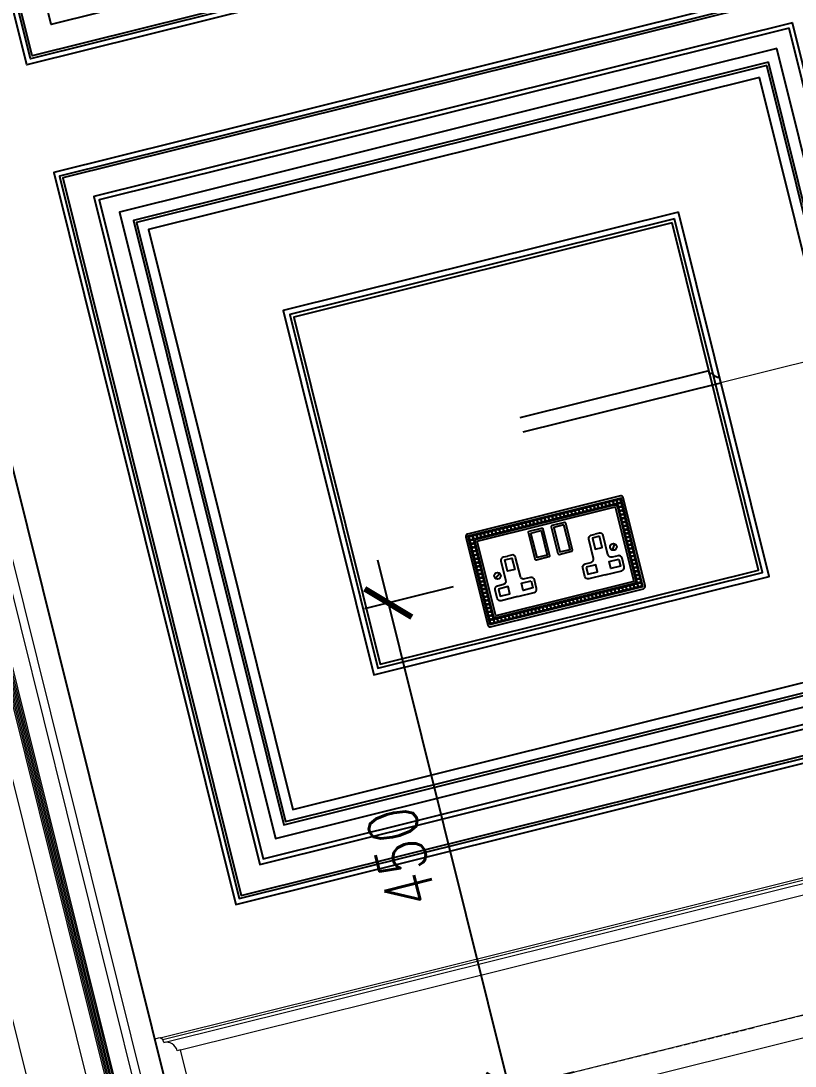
# Model space of a CAD drawing. Header units: inches. Extents: x 122939 to 389145, y 29603 to 574065.
# Drawn here: x 377651 to 378348, y 515290 to 516230 of the extents above; entities that cross this region are included whole.
import ezdxf

# ---------------------------------------------------------------- set-up
doc = ezdxf.new("R2010")
doc.units = ezdxf.units.IN
doc.header["$MEASUREMENT"] = 0
doc.linetypes.add('DASHED', pattern=[0.75, 0.5, -0.25])
doc.linetypes.add('HIDDEN', pattern=[0.375, 0.25, -0.125])
for name, color, linetype, lineweight in [('A-Dim-ID', 9, 'Continuous', 20), ('A-FLOR-TIL1', 6, 'Continuous', 18), ('A-GLAZ', 134, 'Continuous', 18), ('A-RNDR-ALUM', 1, 'Continuous', 9), ('A-RNDR-PT36', 253, 'Continuous', 20), ('GRC', 41, 'Continuous', 0), ('Marble', 6, 'Continuous', 0)]:
    doc.layers.add(name, color=color, linetype=linetype, lineweight=lineweight)
for name, color, linetype in [('A-Hidden', 8, 'HIDDEN'), ('gypsum', 31, 'Continuous'), ('Layer7', 8, 'Continuous')]:
    doc.layers.add(name, color=color, linetype=linetype)
doc.styles.add('ST9', font='romans.shx', dxfattribs={"width": 0.8})
doc.dimstyles.new('DIM-20', dxfattribs={"dimscale": 1000, "dimtxt": 0.044, "dimasz": 0.035, "dimexe": 0.022, "dimexo": 0.022, "dimgap": 0.022, "dimtad": 1, "dimdec": 0, "dimzin": 0, "dimdsep": 46, "dimtxsty": 'ST9', "dimblk1": 'ARCHTICK', "dimblk2": 'ARCHTICK', "dimsah": 1, "dimcen": 0.088, "dimdle": 0.04, "dimclrd": 256, "dimclre": 256, "dimclrt": 3, "dimadec": 0, "dimazin": 0, "dimtfac": 1, "dimtdec": 0, "dimtix": 1, "dimtofl": 0, "dimtmove": 1, "dimatfit": 3, "dimldrblk": 'CLOSED', "dimfxl": 1, "dimtolj": 1, "dimtzin": 0, "dimarcsym": 0})

# ---------------------------------------------------------------- blocks, each defined once
blk = doc.blocks.new('Wandsworth double socket')
at = {"layer": 'Layer7', "color": 1}
for p, q in [((4826.79, 1707.74), (4831.85, 1710.98)), ((4938.23, 1711.79), (4934.99, 1706.74))]:
    blk.add_line(p, q, dxfattribs=at)
for points in [[(4811.96, 1666.36), (4953.96, 1666.36, 0.414214), (4955.96, 1668.36), (4955.96, 1750.36, 0.414214), (4953.96, 1752.36), (4811.96, 1752.36, 0.414214), (4809.96, 1750.36), (4809.96, 1668.36, 0.414214)], [(4818.96, 1745.86), (4946.96, 1745.86, -0.414214), (4948.96, 1743.86), (4948.96, 1674.86, -0.414214), (4946.96, 1672.86), (4818.96, 1672.86, -0.414214), (4816.96, 1674.86), (4816.96, 1743.86, -0.414214)], [(4866.66, 1741.42), (4878.09, 1741.42, -0.414214), (4879.09, 1740.42), (4879.09, 1715.61, -0.414214), (4878.09, 1714.61), (4866.66, 1714.61, -0.414214), (4865.66, 1715.61), (4865.66, 1740.42, -0.414214)], [(4899.25, 1741.42), (4887.82, 1741.42, 0.414214), (4886.82, 1740.42), (4886.82, 1715.61, 0.414214), (4887.82, 1714.61), (4899.25, 1714.61, 0.414214), (4900.25, 1715.61), (4900.25, 1740.42, 0.414214)]]:
    blk.add_lwpolyline(points, format="xyb", close=True, dxfattribs=at)
for points in [[(4811.96, 1668.36), (4953.96, 1668.36), (4953.96, 1750.36), (4811.96, 1750.36)], [(4818.96, 1743.86), (4946.96, 1743.86), (4946.96, 1674.86), (4818.96, 1674.86)], [(4867.66, 1739.42), (4877.09, 1739.42), (4877.09, 1716.61), (4867.66, 1716.61)], [(4898.26, 1739.42), (4888.82, 1739.42), (4888.82, 1716.61), (4898.26, 1716.61)], [(4839.05, 1721.68), (4845.59, 1721.68), (4845.59, 1711.23), (4839.05, 1711.23)], [(4926.86, 1721.68), (4920.32, 1721.68), (4920.32, 1711.23), (4926.86, 1711.23)], [(4827.22, 1697.56), (4827.22, 1691.02), (4836.09, 1691.02), (4836.09, 1697.56)], [(4857.43, 1697.56), (4857.43, 1691.02), (4848.56, 1691.02), (4848.56, 1697.56)], [(4908.49, 1697.56), (4908.49, 1691.02), (4917.35, 1691.02), (4917.35, 1697.56)], [(4938.69, 1697.56), (4938.69, 1691.02), (4929.82, 1691.02), (4929.82, 1697.56)]]:
    blk.add_lwpolyline(points, close=True, dxfattribs=at)
for points in [[(4842.32, 1686.74), (4827.08, 1686.74, -0.414214), (4824.08, 1689.74), (4824.08, 1697.71, -0.414214), (4827.08, 1700.71), (4832.64, 1700.71, 0.414214), (4835.64, 1703.71), (4835.64, 1721.43, -0.414214), (4838.64, 1724.43), (4842.32, 1724.43)], [(4842.32, 1686.74), (4857.57, 1686.74, 0.414214), (4860.57, 1689.74), (4860.57, 1697.71, 0.414214), (4857.57, 1700.71), (4852.01, 1700.71, -0.414214), (4849.01, 1703.71), (4849.01, 1721.43, 0.414214), (4846.01, 1724.43), (4842.32, 1724.43)], [(4923.59, 1686.74), (4908.35, 1686.74, -0.414214), (4905.35, 1689.74), (4905.35, 1697.71, -0.414214), (4908.35, 1700.71), (4913.9, 1700.71, 0.414214), (4916.9, 1703.71), (4916.9, 1721.43, -0.414214), (4919.9, 1724.43), (4923.59, 1724.43)], [(4923.59, 1686.74), (4938.83, 1686.74, 0.414214), (4941.83, 1689.74), (4941.83, 1697.71, 0.414214), (4938.83, 1700.71), (4933.27, 1700.71, -0.414214), (4930.27, 1703.71), (4930.27, 1721.43, 0.414214), (4927.27, 1724.43), (4923.59, 1724.43)]]:
    blk.add_lwpolyline(points, format="xyb", dxfattribs=at)
for centre, radius in [((4814.46, 1748.11), 1.74), ((4817.97, 1748.11), 1.74), ((4821.48, 1748.11), 1.74), ((4824.99, 1748.11), 1.74), ((4828.51, 1748.11), 1.74), ((4832.02, 1748.11), 1.74), ((4835.53, 1748.11), 1.74), ((4839.05, 1748.11), 1.74), ((4842.56, 1748.11), 1.74), ((4846.07, 1748.11), 1.74), ((4849.58, 1748.11), 1.74), ((4853.1, 1748.11), 1.74), ((4856.61, 1748.11), 1.74), ((4860.12, 1748.11), 1.74), ((4863.64, 1748.11), 1.74), ((4867.15, 1748.11), 1.74), ((4870.66, 1748.11), 1.74), ((4874.17, 1748.11), 1.74), ((4877.69, 1748.11), 1.74), ((4881.2, 1748.11), 1.74), ((4884.71, 1748.11), 1.74), ((4888.23, 1748.11), 1.74), ((4891.74, 1748.11), 1.74), ((4895.25, 1748.11), 1.74), ((4898.76, 1748.11), 1.74), ((4902.28, 1748.11), 1.74), ((4905.79, 1748.11), 1.74), ((4909.3, 1748.11), 1.74), ((4912.81, 1748.11), 1.74), ((4916.33, 1748.11), 1.74), ((4919.84, 1748.11), 1.74), ((4923.35, 1748.11), 1.74), ((4926.87, 1748.11), 1.74), ((4930.38, 1748.11), 1.74), ((4933.89, 1748.11), 1.74), ((4937.4, 1748.11), 1.74), ((4940.92, 1748.11), 1.74), ((4944.43, 1748.11), 1.74), ((4947.94, 1748.11), 1.74), ((4951.46, 1748.11), 1.74), ((4814.46, 1744.6), 1.74), ((4814.46, 1741.09), 1.74), ((4951.46, 1744.6), 1.74), ((4951.46, 1741.09), 1.74), ((4814.46, 1737.57), 1.74), ((4814.46, 1734.06), 1.74), ((4814.46, 1730.55), 1.74), ((4951.46, 1737.57), 1.74), ((4951.46, 1734.06), 1.74), ((4951.46, 1730.55), 1.74), ((4814.46, 1727.04), 1.74), ((4814.46, 1723.52), 1.74), ((4814.46, 1720.01), 1.74), ((4951.46, 1727.04), 1.74), ((4951.46, 1723.52), 1.74), ((4951.46, 1720.01), 1.74), ((4814.46, 1716.5), 1.74), ((4814.46, 1712.98), 1.74), ((4829.26, 1709.36), 3), ((4936.65, 1709.36), 3), ((4951.46, 1716.5), 1.74), ((4951.46, 1712.98), 1.74), ((4814.46, 1709.47), 1.74), ((4814.46, 1705.96), 1.74), ((4814.46, 1702.45), 1.74), ((4951.46, 1709.47), 1.74), ((4951.46, 1705.96), 1.74), ((4951.46, 1702.45), 1.74), ((4814.46, 1698.93), 1.74), ((4814.46, 1695.42), 1.74), ((4814.46, 1691.91), 1.74), ((4951.46, 1698.93), 1.74), ((4951.46, 1695.42), 1.74), ((4951.46, 1691.91), 1.74), ((4814.46, 1688.39), 1.74), ((4814.46, 1684.88), 1.74), ((4951.46, 1688.39), 1.74), ((4951.46, 1684.88), 1.74), ((4814.46, 1681.37), 1.74), ((4814.46, 1677.86), 1.74), ((4814.46, 1674.34), 1.74), ((4951.46, 1681.37), 1.74), ((4951.46, 1677.86), 1.74), ((4951.46, 1674.34), 1.74), ((4814.46, 1670.61), 1.74), ((4817.97, 1670.61), 1.74), ((4821.48, 1670.61), 1.74), ((4824.99, 1670.61), 1.74), ((4828.51, 1670.61), 1.74), ((4832.02, 1670.61), 1.74), ((4835.53, 1670.61), 1.74), ((4839.05, 1670.61), 1.74), ((4842.56, 1670.61), 1.74), ((4846.07, 1670.61), 1.74), ((4849.58, 1670.61), 1.74), ((4853.1, 1670.61), 1.74), ((4856.61, 1670.61), 1.74), ((4860.12, 1670.61), 1.74), ((4863.64, 1670.61), 1.74), ((4867.15, 1670.61), 1.74), ((4870.66, 1670.61), 1.74), ((4874.17, 1670.61), 1.74), ((4877.69, 1670.61), 1.74), ((4881.2, 1670.61), 1.74), ((4884.71, 1670.61), 1.74), ((4888.23, 1670.61), 1.74), ((4891.74, 1670.61), 1.74), ((4895.25, 1670.61), 1.74), ((4898.76, 1670.61), 1.74), ((4902.28, 1670.61), 1.74), ((4905.79, 1670.61), 1.74), ((4909.3, 1670.61), 1.74), ((4912.81, 1670.61), 1.74), ((4916.33, 1670.61), 1.74), ((4919.84, 1670.61), 1.74), ((4923.35, 1670.61), 1.74), ((4926.87, 1670.61), 1.74), ((4930.38, 1670.61), 1.74), ((4933.89, 1670.61), 1.74), ((4937.4, 1670.61), 1.74), ((4940.92, 1670.61), 1.74), ((4944.43, 1670.61), 1.74), ((4947.94, 1670.61), 1.74), ((4951.46, 1670.61), 1.74)]:
    blk.add_circle(centre, radius, dxfattribs=at)
blk = doc.blocks.new('_ARCHTICK')
at = {"color": 0, "linetype": 'ByBlock', "const_width": 0.15}
blk.add_lwpolyline([(-0.5, -0.5), (0.5, 0.5)], dxfattribs=at)
blk = doc.blocks.new('*D231')
at = {"layer": 'A-Dim-ID', "lineweight": -2, "transparency": 16777216}
for p, q in [((377972.29, 515745.35), (378100.29, 515230.87)), ((378040.26, 515721.04), (377960.6, 515701.22)), ((378148.94, 515284.19), (378069.28, 515264.37))]:
    blk.add_line(p, q, dxfattribs=at)
at = {"layer": 'Defpoints', "color": 0, "transparency": 16777216}
for p in [(378061.6, 515726.35, 0), (378170.29, 515289.5, 0), (378090.63, 515269.69)]:
    blk.add_point(p, dxfattribs=at)
at = {"layer": 'A-Dim-ID', "lineweight": -2, "transparency": 16777216, "xscale": 35, "yscale": 35, "zscale": 35}
for p, rotation in [((377981.95, 515706.53), 103.9714232829857), ((378090.63, 515269.69), 283.9714232829857)]:
    blk.add_blockref('_ARCHTICK', p, dxfattribs=dict(at, rotation=rotation))
at = {"layer": 'A-Dim-ID', "color": 3, "transparency": 16777216, "insert": (377993.59, 515477.49), "char_height": 44, "attachment_point": 5, "rotation": 103.97142, "style": 'ST9'}
blk.add_mtext('\\A1;450', dxfattribs=at)
blk = doc.blocks.new('_CLOSED')
at = {"color": 0, "linetype": 'ByBlock'}
for p, q in [((-1, 0.167), (0, 0)), ((-1, 0.167), (-1, -0.167)), ((0, 0), (-1, -0.167)), ((0, 0), (-1, 0))]:
    blk.add_line(p, q, dxfattribs=at)

msp = doc.modelspace()

# ---------------------------------------------------------------- linework, layer by layer
at = {"layer": 'A-FLOR-TIL1'}
for p, q in [((382982.809, 516486.851, 0), (377781.324, 515192.731, 0)), ((382987.638, 516467.443, 0), (377786.153, 515173.322, 0))]:
    msp.add_line(p, q, dxfattribs=at)
at = {"layer": 'A-GLAZ'}
for p, q in [((377090.673, 517842.834, 0.001), (377761.851, 515145.156, 0.003)), ((377091.969, 517843.156, 0.001), (377763.146, 515145.478, 0.003)), ((377093.264, 517843.479, 0.001), (377764.442, 515145.8, 0.003)), ((377094.559, 517843.801, 0.001), (377765.737, 515146.123, 0.003)), ((377095.854, 517844.123, 0.001), (377767.032, 515146.445, 0.003)), ((377097.149, 517844.445, 0.001), (377768.327, 515146.767, 0.003)), ((377089.378, 517842.512, 0.001), (377760.556, 515144.834, 0.003))]:
    msp.add_line(p, q, dxfattribs=at)
at = {"layer": 'A-Hidden', "linetype": 'DASHED', "lineweight": 0, "ltscale": 10}
msp.add_line((376727.15, 514930.454, 0), (384641.132, 516899.439, 0), dxfattribs=at)
at = {"layer": 'A-RNDR-ALUM'}
for p, q in [((377793.401, 515144.188, 0.003), (377117.373, 517861.363, 0.001)), ((377696.375, 515120.071, 0), (377020.346, 517837.246, 0.001))]:
    msp.add_line(p, q, dxfattribs=at)
at = {"layer": 'A-RNDR-PT36'}
for p, q in [((376838.181, 519066.29, 0), (377824.902, 515100.524, 0)), ((377114.67, 517840.067, 0.001), (377781.03, 515161.756, 0.003)), ((377742.174, 515152.089, 0.003), (377075.815, 517830.4, 0.001))]:
    msp.add_line(p, q, dxfattribs=at)
at = {"layer": 'GRC'}
msp.add_line((378378.445, 515928.869, 0), (378281.403, 515904.725, 0), dxfattribs=at)
at = {"layer": 'gypsum', "color": 8}
msp.add_line((377807.976, 515168.447, 0), (376931.556, 518691.058, 0), dxfattribs=at)
at = {"layer": 'gypsum', "elevation": 0}
for points in [[(378343.337, 516361.82), (377656.623, 516190.967), (377248.993, 517829.363), (377935.707, 518000.216)], [(378338.081, 516364.982), (377659.785, 516196.223), (377254.249, 517826.201), (377932.545, 517994.96)], [(378335.265, 516366.676), (377661.479, 516199.039), (377257.065, 517824.507), (377930.851, 517992.144)], [(378307.209, 516383.552), (377678.355, 516227.095), (377285.121, 517807.63), (377913.975, 517964.088)], [(378367.481, 516264.779), (377680.767, 516093.925), (377844.658, 515435.195), (378531.372, 515606.048)], [(378364.319, 516259.523), (377686.023, 516090.764), (377847.819, 515440.451), (378526.116, 515609.21)], [(378362.625, 516256.706), (377688.839, 516089.069), (377849.513, 515443.267), (378523.3, 515610.904)], [(378345.773, 516228.691), (377716.854, 516072.217), (377866.366, 515471.282), (378495.284, 515627.756)], [(378342.78, 516223.716), (377721.829, 516069.224), (377869.358, 515476.257), (378490.309, 515630.749)], [(378331.833, 516205.518), (377740.027, 516058.278), (377880.305, 515494.455), (378472.111, 515641.696)], [(378324.362, 516193.097), (377752.448, 516050.806), (377887.777, 515506.876), (378459.691, 515649.167)], [(378322.629, 516190.216), (377755.329, 516049.073), (377889.51, 515509.757), (378456.809, 515650.9)], [(378316.116, 516179.389), (377766.156, 516042.56), (377896.023, 515520.584), (378445.983, 515657.413)], [(378243.218, 516058.204), (377887.342, 515969.662), (377968.921, 515641.77), (378324.797, 515730.311)], [(378239.578, 516052.153), (377893.392, 515966.023), (377972.56, 515647.82), (378318.746, 515733.951)], [(378237.391, 516048.517), (377897.028, 515963.836), (377974.747, 515651.456), (378315.111, 515736.138)]]:
    msp.add_lwpolyline(points, close=True, dxfattribs=at)
msp.add_lwpolyline([(378103.465, 515860.455), (378281.403, 515904.725), (378280.196, 515909.578, -0.3946714), (378274.143, 515913.224), (378271.232, 515912.5), (378270.508, 515915.411), (378100.326, 515873.07)], format="xyb", dxfattribs=at)
at = {"layer": 'Marble', "elevation": -0.006}
for points in [[(377776.612, 515315.216), (378669.322, 515537.321)], [(377779.036, 515313.758), (378676.597, 515537.07)], [(377779.783, 515310.853), (378677.322, 515534.159)], [(377794.79, 515304.282), (378692.352, 515527.594)]]:
    msp.add_lwpolyline(points, dxfattribs=at)
at = {"layer": 'Marble', "elevation": 0}
msp.add_lwpolyline([(377774.671, 515314.734), (377771.76, 515314.009), (377772.484, 515311.098), (377800.732, 515197.559), (377820.141, 515202.388), (377794.79, 515304.282), (377791.879, 515303.557, 0.4148161), (377779.76, 515310.847), (377779.036, 515313.758), (377776.612, 515315.216), (377774.671, 515314.734)], format="xyb", dxfattribs=at)

# ---------------------------------------------------------------- block references
at = {"rotation": 13.9714232829869}
msp.add_blockref('Wandsworth double socket', (373806.65, 512906.252, 0), dxfattribs=at)

# ---------------------------------------------------------------- dimensions: what is measured, and where the dimension line sits
at = {"layer": 'A-Dim-ID'}
dim = msp.add_linear_dim(base=(378090.632, 515269.686, 0), p1=(378061.604, 515726.351, 0), p2=(378170.291, 515289.505, 0), angle=103.971423, dimstyle='DIM-20', dxfattribs=at)
dim.commit()
dim.dimension.update_dxf_attribs({"geometry": '*D231', "text_midpoint": (377993.59, 515477.485, 0)})

doc.saveas('drawing.dxf')
